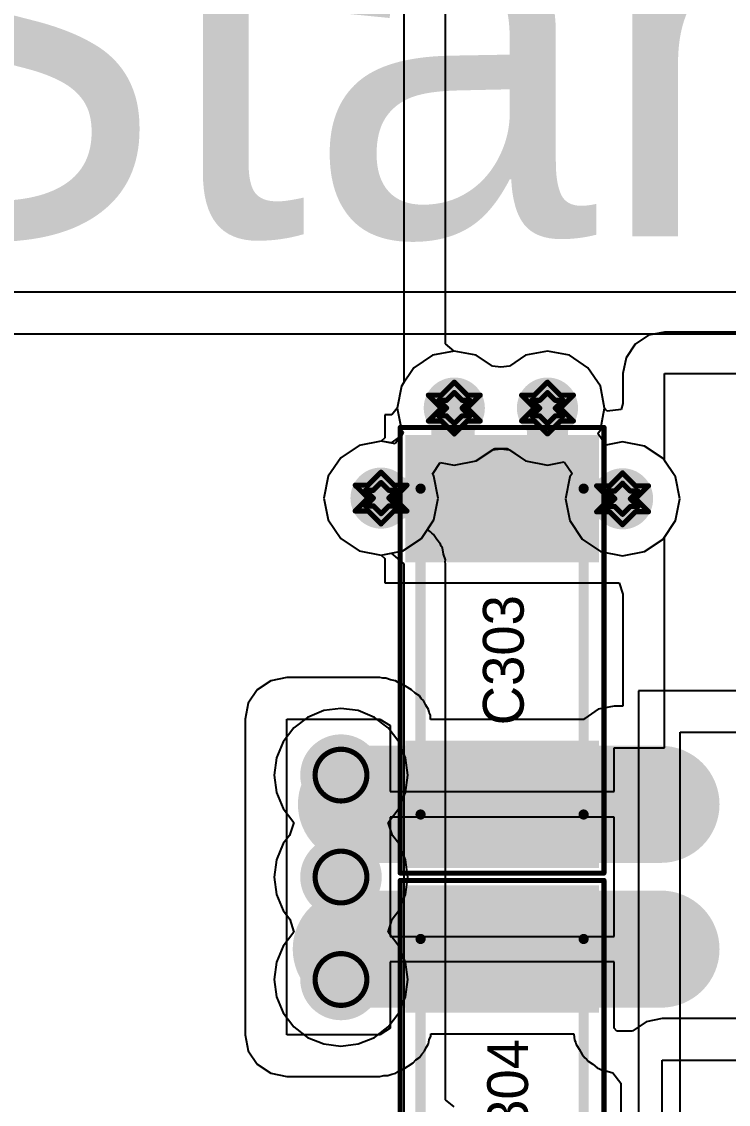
# Model space of a CAD drawing. Header units: millimetres. Extents: x 5 to 399, y 5 to 287.
# Drawn here: x 197.46 to 204.39, y 170.93 to 181.56 of the extents above; entities that cross this region are included whole.
import ezdxf

# ---------------------------------------------------------------- set-up
doc = ezdxf.new("R2010")
doc.units = ezdxf.units.MM
for name, color, linetype in [('BottomLayer', 5, 'Continuous'), ('DrillDrawing', 1, 'Continuous'), ('DrillGuide', 244, 'Continuous'), ('Mechanical13', 56, 'Continuous'), ('Mechanical4', 56, 'Continuous'), ('MidLayer1', 16, 'Continuous'), ('MidLayer2', 76, 'Continuous'), ('MultiLayer', 9, 'Continuous'), ('TopLayer', 1, 'Continuous'), ('TopOverlay', 2, 'Continuous'), ('TopPaste', 8, 'Continuous'), ('TopSolder', 216, 'Continuous'), ('ViaHoleLayer', 16, 'Continuous')]:
    doc.layers.add(name, color=color, linetype=linetype)

# ---------------------------------------------------------------- blocks, each defined once
blk = doc.blocks.new('1206_C_13')
at = {"layer": 'Mechanical13', "const_width": 0.1}
for points in [[(-1.6, 0.8), (-1.6, -0.8)], [(-1.6, 0.8), (1.6, 0.8)], [(1.6, 0.8), (1.6, -0.8)], [(-1.6, -0.8), (1.6, -0.8)]]:
    blk.add_lwpolyline(points, dxfattribs=at)
at = {"layer": 'Mechanical13', "const_width": 0.05}
for points in [[(-1.625, 0.8, 1), (-1.575, 0.8, 1)], [(-1.625, 0.8, 1), (-1.575, 0.8, 1)], [(1.575, 0.8, 1), (1.625, 0.8, 1)], [(1.575, 0.8, 1), (1.625, 0.8, 1)], [(-1.625, -0.8, 1), (-1.575, -0.8, 1)], [(-1.625, -0.8, 1), (-1.575, -0.8, 1)], [(1.575, -0.8, 1), (1.625, -0.8, 1)], [(1.575, -0.8, 1), (1.625, -0.8, 1)]]:
    blk.add_lwpolyline(points, format="xyb", close=True, dxfattribs=at)
at = {"layer": 'TopLayer'}
for points in [[(-0.925, -0.9), (-0.925, 0.9), (-2.075, -0.9), (-2.075, 0.9)], [(2.075, -0.9), (2.075, 0.9), (0.925, -0.9), (0.925, 0.9)]]:
    blk.add_solid(points, dxfattribs=at)
at = {"layer": 'TopOverlay', "const_width": 0.05}
for points in [[(-2.2, 1), (2.175, 1)], [(-2.2, 1), (-2.2, -1)], [(2.175, 1), (2.175, -1)], [(-2.2, -1), (2.175, -1)]]:
    blk.add_lwpolyline(points, dxfattribs=at)
at = {"layer": 'TopOverlay', "const_width": 0.025}
for points in [[(-2.213, 1, 1), (-2.188, 1, 1)], [(-2.213, 1, 1), (-2.188, 1, 1)], [(2.163, 1, 1), (2.187, 1, 1)], [(2.163, 1, 1), (2.187, 1, 1)], [(-2.213, -1, 1), (-2.188, -1, 1)], [(-2.213, -1, 1), (-2.188, -1, 1)], [(2.163, -1, 1), (2.187, -1, 1)], [(2.163, -1, 1), (2.187, -1, 1)]]:
    blk.add_lwpolyline(points, format="xyb", close=True, dxfattribs=at)
at = {"layer": 'TopPaste'}
for points in [[(-0.925, -0.9), (-0.925, 0.9), (-2.075, -0.9), (-2.075, 0.9)], [(2.075, -0.9), (2.075, 0.9), (0.925, -0.9), (0.925, 0.9)]]:
    blk.add_solid(points, dxfattribs=at)
at = {"layer": 'TopSolder'}
for points in [[(-0.875, -0.95), (-0.875, 0.95), (-2.125, -0.95), (-2.125, 0.95)], [(2.125, -0.95), (2.125, 0.95), (0.875, -0.95), (0.875, 0.95)]]:
    blk.add_solid(points, dxfattribs=at)
blk = doc.blocks.new('1206_C_14')
at = {"layer": 'Mechanical13', "const_width": 0.1}
for points in [[(-1.6, -0.8), (-1.6, 0.8)], [(1.6, 0.8), (-1.6, 0.8)], [(1.6, -0.8), (1.6, 0.8)], [(1.6, -0.8), (-1.6, -0.8)]]:
    blk.add_lwpolyline(points, dxfattribs=at)
at = {"layer": 'Mechanical13', "const_width": 0.05}
for points in [[(-1.625, 0.8, 1), (-1.575, 0.8, 1)], [(-1.625, 0.8, 1), (-1.575, 0.8, 1)], [(1.575, 0.8, 1), (1.625, 0.8, 1)], [(1.575, 0.8, 1), (1.625, 0.8, 1)], [(-1.625, -0.8, 1), (-1.575, -0.8, 1)], [(-1.625, -0.8, 1), (-1.575, -0.8, 1)], [(1.575, -0.8, 1), (1.625, -0.8, 1)], [(1.575, -0.8, 1), (1.625, -0.8, 1)]]:
    blk.add_lwpolyline(points, format="xyb", close=True, dxfattribs=at)
at = {"layer": 'TopLayer'}
for points in [[(-0.925, -0.9), (-0.925, 0.9), (-2.075, -0.9), (-2.075, 0.9)], [(2.075, -0.9), (2.075, 0.9), (0.925, -0.9), (0.925, 0.9)]]:
    blk.add_solid(points, dxfattribs=at)
at = {"layer": 'TopOverlay', "const_width": 0.05}
for points in [[(2.175, 1), (-2.2, 1)], [(-2.2, -1), (-2.2, 1)], [(2.175, -1), (2.175, 1)], [(2.175, -1), (-2.2, -1)]]:
    blk.add_lwpolyline(points, dxfattribs=at)
at = {"layer": 'TopOverlay', "const_width": 0.025}
for points in [[(-2.213, 1, 1), (-2.188, 1, 1)], [(-2.213, 1, 1), (-2.188, 1, 1)], [(2.163, 1, 1), (2.187, 1, 1)], [(2.163, 1, 1), (2.187, 1, 1)], [(-2.213, -1, 1), (-2.188, -1, 1)], [(-2.213, -1, 1), (-2.188, -1, 1)], [(2.163, -1, 1), (2.187, -1, 1)], [(2.163, -1, 1), (2.187, -1, 1)]]:
    blk.add_lwpolyline(points, format="xyb", close=True, dxfattribs=at)
at = {"layer": 'TopPaste'}
for points in [[(-0.925, -0.9), (-0.925, 0.9), (-2.075, -0.9), (-2.075, 0.9)], [(2.075, -0.9), (2.075, 0.9), (0.925, -0.9), (0.925, 0.9)]]:
    blk.add_solid(points, dxfattribs=at)
at = {"layer": 'TopSolder'}
for points in [[(-0.875, -0.95), (-0.875, 0.95), (-2.125, -0.95), (-2.125, 0.95)], [(2.125, -0.95), (2.125, 0.95), (0.875, -0.95), (0.875, 0.95)]]:
    blk.add_solid(points, dxfattribs=at)

msp = doc.modelspace()

# ---------------------------------------------------------------- linework, layer by layer
at = {"layer": 'BottomLayer'}
for p, q in [((201.706, 178.325), (201.491, 178.283)), ((201.921, 178.283), (201.706, 178.325)), ((202.62, 178.325), (202.406, 178.283)), ((202.835, 178.283), (202.62, 178.325)), ((201.491, 178.283), (201.31, 178.161)), ((202.081, 178.176), (201.921, 178.283)), ((202.406, 178.283), (202.246, 178.176)), ((203.017, 178.161), (202.835, 178.283)), ((201.31, 178.161), (201.188, 177.979)), ((202.163, 178.165), (202.081, 178.176)), ((202.246, 178.176), (202.163, 178.165)), ((203.139, 177.979), (203.017, 178.161)), ((201.188, 177.979), (201.145, 177.765)), ((203.181, 177.765), (203.139, 177.979)), ((201.145, 177.765), (201.188, 177.55)), ((203.139, 177.55), (203.181, 177.765)), ((201.188, 177.55), (201.203, 177.528)), ((203.115, 177.515), (203.139, 177.55)), ((200.987, 177.441), (200.773, 177.399)), ((201.126, 177.414), (200.987, 177.441)), ((201.203, 177.528), (201.126, 177.414)), ((203.193, 177.402), (203.115, 177.515)), ((203.357, 177.435), (203.193, 177.402)), ((203.572, 177.392), (203.357, 177.435)), ((200.773, 177.399), (200.591, 177.277)), ((201.921, 177.247), (202.081, 177.354)), ((202.081, 177.354), (202.163, 177.364)), ((202.163, 177.364), (202.246, 177.354)), ((202.246, 177.354), (202.406, 177.247)), ((203.754, 177.271), (203.572, 177.392)), ((200.591, 177.277), (200.469, 177.095)), ((201.491, 177.117), (201.567, 177.231)), ((201.567, 177.231), (201.706, 177.204)), ((201.706, 177.204), (201.921, 177.247)), ((202.406, 177.247), (202.62, 177.204)), ((202.62, 177.204), (202.785, 177.237)), ((202.785, 177.237), (202.862, 177.124)), ((203.875, 177.089), (203.754, 177.271)), ((201.505, 177.095), (201.491, 177.117)), ((202.862, 177.124), (202.839, 177.089)), ((200.469, 177.095), (200.427, 176.881)), ((201.548, 176.881), (201.505, 177.095)), ((202.839, 177.089), (202.796, 176.874)), ((203.918, 176.874), (203.875, 177.089)), ((200.427, 176.881), (200.469, 176.666)), ((201.505, 176.666), (201.548, 176.881)), ((202.796, 176.874), (202.839, 176.66)), ((203.875, 176.66), (203.918, 176.874)), ((200.469, 176.666), (200.591, 176.484)), ((201.384, 176.484), (201.505, 176.666)), ((202.839, 176.66), (202.961, 176.478)), ((203.754, 176.478), (203.875, 176.66)), ((200.591, 176.484), (200.773, 176.363)), ((201.202, 176.363), (201.384, 176.484)), ((202.961, 176.478), (203.142, 176.356)), ((203.572, 176.356), (203.754, 176.478)), ((200.773, 176.363), (200.987, 176.32)), ((200.987, 176.32), (201.202, 176.363)), ((203.142, 176.356), (203.357, 176.313)), ((203.357, 176.313), (203.572, 176.356)), ((209.568, 174.99), (203.514, 174.99)), ((203.514, 174.99), (203.514, 170.081)), ((200.425, 174.794), (200.266, 174.728)), ((200.594, 174.816), (200.425, 174.794)), ((200.764, 174.794), (200.594, 174.816)), ((200.922, 174.728), (200.764, 174.794)), ((200.266, 174.728), (200.131, 174.624)), ((201.058, 174.624), (200.922, 174.728)), ((200.131, 174.624), (200.026, 174.488)), ((201.162, 174.488), (201.058, 174.624)), ((203.922, 170.081), (203.922, 174.582)), ((203.922, 174.582), (215.93, 174.582)), ((200.026, 174.488), (199.961, 174.33)), ((201.227, 174.33), (201.162, 174.488)), ((199.961, 174.33), (199.939, 174.161)), ((201.25, 174.161), (201.227, 174.33)), ((199.939, 174.161), (199.961, 173.991)), ((201.227, 173.991), (201.25, 174.161)), ((199.961, 173.991), (200.026, 173.833)), ((201.162, 173.833), (201.227, 173.991)), ((200.026, 173.833), (200.131, 173.697)), ((201.058, 173.697), (201.162, 173.833)), ((200.131, 173.697), (200.089, 173.569)), ((201.1, 173.569), (201.058, 173.697)), ((200.089, 173.569), (200.026, 173.488)), ((201.162, 173.488), (201.1, 173.569)), ((200.026, 173.488), (199.961, 173.33)), ((201.227, 173.33), (201.162, 173.488)), ((199.961, 173.33), (199.939, 173.16)), ((201.25, 173.16), (201.227, 173.33)), ((199.939, 173.16), (199.961, 172.99)), ((201.227, 172.99), (201.25, 173.16)), ((199.961, 172.99), (200.026, 172.832)), ((201.162, 172.832), (201.227, 172.99)), ((200.026, 172.832), (200.091, 172.748)), ((201.097, 172.748), (201.162, 172.832)), ((200.091, 172.748), (200.131, 172.618)), ((201.058, 172.618), (201.097, 172.748)), ((200.131, 172.618), (200.026, 172.482)), ((201.162, 172.482), (201.058, 172.618)), ((200.026, 172.482), (199.961, 172.324)), ((201.227, 172.324), (201.162, 172.482)), ((199.961, 172.324), (199.939, 172.154)), ((201.25, 172.154), (201.227, 172.324)), ((199.939, 172.154), (199.961, 171.984)), ((201.227, 171.984), (201.25, 172.154)), ((199.961, 171.984), (200.026, 171.826)), ((201.162, 171.826), (201.227, 171.984)), ((200.026, 171.826), (200.131, 171.69)), ((201.058, 171.69), (201.162, 171.826)), ((200.131, 171.69), (200.266, 171.586)), ((200.922, 171.586), (201.058, 171.69)), ((200.266, 171.586), (200.425, 171.521)), ((200.425, 171.521), (200.594, 171.498)), ((200.594, 171.498), (200.764, 171.521)), ((200.764, 171.521), (200.922, 171.586))]:
    msp.add_line(p, q, dxfattribs=at)
for points, const_width in [([(201.556, 177.765, 1), (201.856, 177.765, 1)], 0.3), ([(202.47, 177.765, 1), (202.77, 177.765, 1)], 0.3), ([(200.837, 176.881, 1), (201.137, 176.881, 1)], 0.3), ([(203.207, 176.874, 1), (203.507, 176.874, 1)], 0.3), ([(200.394, 174.161, 1), (200.794, 174.161, 1)], 0.4), ([(200.394, 173.16, 1), (200.794, 173.16, 1)], 0.4), ([(200.394, 172.154, 1), (200.794, 172.154, 1)], 0.4)]:
    msp.add_lwpolyline(points, format="xyb", close=True, dxfattribs=dict(at, const_width=const_width))
at = {"layer": 'DrillDrawing', "const_width": 0.0508}
for points in [[(201.579, 177.892), (201.706, 178.019)], [(201.706, 178.019), (201.833, 177.892)], [(202.493, 177.892), (202.62, 178.019)], [(202.62, 178.019), (202.747, 177.892)], [(201.452, 177.892), (201.579, 177.765)], [(201.452, 177.892), (201.579, 177.892)], [(201.554, 177.841), (201.63, 177.765)], [(201.554, 177.841), (201.63, 177.841)], [(201.63, 177.841), (201.706, 177.917)], [(201.706, 177.917), (201.782, 177.841)], [(201.782, 177.841), (201.858, 177.841)], [(201.782, 177.765), (201.858, 177.841)], [(201.833, 177.892), (201.96, 177.892)], [(201.833, 177.765), (201.96, 177.892)], [(202.366, 177.892), (202.493, 177.765)], [(202.366, 177.892), (202.493, 177.892)], [(202.468, 177.841), (202.544, 177.765)], [(202.468, 177.841), (202.544, 177.841)], [(202.544, 177.841), (202.62, 177.917)], [(202.62, 177.917), (202.697, 177.841)], [(202.697, 177.841), (202.773, 177.841)], [(202.697, 177.765), (202.773, 177.841)], [(202.747, 177.892), (202.874, 177.892)], [(202.747, 177.765), (202.874, 177.892)], [(201.452, 177.638), (201.579, 177.765)], [(201.554, 177.688), (201.63, 177.765)], [(201.782, 177.765), (201.858, 177.688)], [(201.833, 177.765), (201.96, 177.638)], [(202.366, 177.638), (202.493, 177.765)], [(202.468, 177.688), (202.544, 177.765)], [(202.697, 177.765), (202.773, 177.688)], [(202.747, 177.765), (202.874, 177.638)], [(201.452, 177.638), (201.579, 177.638)], [(201.554, 177.688), (201.63, 177.688)], [(201.579, 177.638), (201.706, 177.511)], [(201.63, 177.688), (201.706, 177.612)], [(201.706, 177.612), (201.782, 177.688)], [(201.706, 177.511), (201.833, 177.638)], [(201.782, 177.688), (201.858, 177.688)], [(201.833, 177.638), (201.96, 177.638)], [(202.366, 177.638), (202.493, 177.638)], [(202.468, 177.688), (202.544, 177.688)], [(202.493, 177.638), (202.62, 177.511)], [(202.544, 177.688), (202.62, 177.612)], [(202.62, 177.612), (202.697, 177.688)], [(202.62, 177.511), (202.747, 177.638)], [(202.697, 177.688), (202.773, 177.688)], [(202.747, 177.638), (202.874, 177.638)], [(200.86, 177.008), (200.987, 177.135)], [(200.987, 177.135), (201.114, 177.008)], [(203.23, 177.001), (203.357, 177.128)], [(203.357, 177.128), (203.484, 177.001)], [(200.733, 177.008), (200.86, 176.881)], [(200.733, 177.008), (200.86, 177.008)], [(200.911, 176.957), (200.987, 177.033)], [(200.987, 177.033), (201.064, 176.957)], [(201.114, 177.008), (201.241, 177.008)], [(201.114, 176.881), (201.241, 177.008)], [(203.103, 177.001), (203.23, 176.874)], [(203.103, 177.001), (203.23, 177.001)], [(203.281, 176.95), (203.357, 177.027)], [(203.357, 177.027), (203.433, 176.95)], [(203.484, 177.001), (203.611, 177.001)], [(203.484, 176.874), (203.611, 177.001)], [(200.733, 176.754), (200.86, 176.881)], [(200.835, 176.957), (200.911, 176.881)], [(200.835, 176.957), (200.911, 176.957)], [(200.835, 176.804), (200.911, 176.881)], [(201.064, 176.957), (201.14, 176.957)], [(201.064, 176.881), (201.14, 176.957)], [(201.064, 176.881), (201.14, 176.804)], [(201.114, 176.881), (201.241, 176.754)], [(203.205, 176.95), (203.281, 176.874)], [(203.205, 176.95), (203.281, 176.95)], [(203.433, 176.95), (203.509, 176.95)], [(203.433, 176.874), (203.509, 176.95)], [(200.835, 176.804), (200.911, 176.804)], [(200.911, 176.804), (200.987, 176.728)], [(200.987, 176.728), (201.064, 176.804)], [(201.064, 176.804), (201.14, 176.804)], [(203.103, 176.747), (203.23, 176.874)], [(203.205, 176.798), (203.281, 176.874)], [(203.205, 176.798), (203.281, 176.798)], [(203.281, 176.798), (203.357, 176.722)], [(203.357, 176.722), (203.433, 176.798)], [(203.433, 176.874), (203.509, 176.798)], [(203.433, 176.798), (203.509, 176.798)], [(203.484, 176.874), (203.611, 176.747)], [(200.733, 176.754), (200.86, 176.754)], [(200.86, 176.754), (200.987, 176.627)], [(200.987, 176.627), (201.114, 176.754)], [(201.114, 176.754), (201.241, 176.754)], [(203.103, 176.747), (203.23, 176.747)], [(203.23, 176.747), (203.357, 176.62)], [(203.357, 176.62), (203.484, 176.747)], [(203.484, 176.747), (203.611, 176.747)]]:
    msp.add_lwpolyline(points, dxfattribs=at)
at = {"layer": 'DrillDrawing'}
for points, const_width in [([(201.693, 178.019, 1), (201.719, 178.019, 1)], 0.0254), ([(201.693, 178.019, 1), (201.719, 178.019, 1)], 0.0254), ([(202.608, 178.019, 1), (202.633, 178.019, 1)], 0.0254), ([(202.608, 178.019, 1), (202.633, 178.019, 1)], 0.0254), ([(201.439, 177.892, 1), (201.465, 177.892, 1)], 0.0254), ([(201.439, 177.892, 1), (201.465, 177.892, 1)], 0.0254), ([(201.541, 177.841, 1), (201.566, 177.841, 1)], 0.0254), ([(201.541, 177.841, 1), (201.566, 177.841, 1)], 0.0254), ([(201.566, 177.892, 1), (201.592, 177.892, 1)], 0.0254), ([(201.566, 177.892, 1), (201.592, 177.892, 1)], 0.0254), ([(201.617, 177.841, 1), (201.643, 177.841, 1)], 0.0254), ([(201.617, 177.841, 1), (201.643, 177.841, 1)], 0.0254), ([(201.693, 177.917, 1), (201.719, 177.917, 1)], 0.0254), ([(201.693, 177.917, 1), (201.719, 177.917, 1)], 0.0254), ([(201.77, 177.841, 1), (201.795, 177.841, 1)], 0.0254), ([(201.77, 177.841, 1), (201.795, 177.841, 1)], 0.0254), ([(201.82, 177.892, 1), (201.846, 177.892, 1)], 0.0254), ([(201.82, 177.892, 1), (201.846, 177.892, 1)], 0.0254), ([(201.846, 177.841, 1), (201.871, 177.841, 1)], 0.0254), ([(201.846, 177.841, 1), (201.871, 177.841, 1)], 0.0254), ([(201.947, 177.892, 1), (201.973, 177.892, 1)], 0.0254), ([(201.947, 177.892, 1), (201.973, 177.892, 1)], 0.0254), ([(202.354, 177.892, 1), (202.379, 177.892, 1)], 0.0254), ([(202.354, 177.892, 1), (202.379, 177.892, 1)], 0.0254), ([(202.455, 177.841, 1), (202.481, 177.841, 1)], 0.0254), ([(202.455, 177.841, 1), (202.481, 177.841, 1)], 0.0254), ([(202.481, 177.892, 1), (202.506, 177.892, 1)], 0.0254), ([(202.481, 177.892, 1), (202.506, 177.892, 1)], 0.0254), ([(202.532, 177.841, 1), (202.557, 177.841, 1)], 0.0254), ([(202.532, 177.841, 1), (202.557, 177.841, 1)], 0.0254), ([(202.608, 177.917, 1), (202.633, 177.917, 1)], 0.0254), ([(202.608, 177.917, 1), (202.633, 177.917, 1)], 0.0254), ([(202.684, 177.841, 1), (202.709, 177.841, 1)], 0.0254), ([(202.684, 177.841, 1), (202.709, 177.841, 1)], 0.0254), ([(202.735, 177.892, 1), (202.76, 177.892, 1)], 0.0254), ([(202.735, 177.892, 1), (202.76, 177.892, 1)], 0.0254), ([(202.76, 177.841, 1), (202.786, 177.841, 1)], 0.0254), ([(202.76, 177.841, 1), (202.786, 177.841, 1)], 0.0254), ([(202.862, 177.892, 1), (202.887, 177.892, 1)], 0.0254), ([(202.862, 177.892, 1), (202.887, 177.892, 1)], 0.0254), ([(201.566, 177.765, 1), (201.592, 177.765, 1)], 0.0254), ([(201.566, 177.765, 1), (201.592, 177.765, 1)], 0.0254), ([(201.617, 177.765, 1), (201.643, 177.765, 1)], 0.0254), ([(201.617, 177.765, 1), (201.643, 177.765, 1)], 0.0254), ([(201.77, 177.765, 1), (201.795, 177.765, 1)], 0.0254), ([(201.77, 177.765, 1), (201.795, 177.765, 1)], 0.0254), ([(201.82, 177.765, 1), (201.846, 177.765, 1)], 0.0254), ([(201.82, 177.765, 1), (201.846, 177.765, 1)], 0.0254), ([(202.481, 177.765, 1), (202.506, 177.765, 1)], 0.0254), ([(202.481, 177.765, 1), (202.506, 177.765, 1)], 0.0254), ([(202.532, 177.765, 1), (202.557, 177.765, 1)], 0.0254), ([(202.532, 177.765, 1), (202.557, 177.765, 1)], 0.0254), ([(202.684, 177.765, 1), (202.709, 177.765, 1)], 0.0254), ([(202.684, 177.765, 1), (202.709, 177.765, 1)], 0.0254), ([(202.735, 177.765, 1), (202.76, 177.765, 1)], 0.0254), ([(202.735, 177.765, 1), (202.76, 177.765, 1)], 0.0254), ([(201.439, 177.638, 1), (201.465, 177.638, 1)], 0.0254), ([(201.439, 177.638, 1), (201.465, 177.638, 1)], 0.0254), ([(201.541, 177.688, 1), (201.566, 177.688, 1)], 0.0254), ([(201.541, 177.688, 1), (201.566, 177.688, 1)], 0.0254), ([(201.566, 177.638, 1), (201.592, 177.638, 1)], 0.0254), ([(201.566, 177.638, 1), (201.592, 177.638, 1)], 0.0254), ([(201.617, 177.688, 1), (201.643, 177.688, 1)], 0.0254), ([(201.617, 177.688, 1), (201.643, 177.688, 1)], 0.0254), ([(201.77, 177.688, 1), (201.795, 177.688, 1)], 0.0254), ([(201.77, 177.688, 1), (201.795, 177.688, 1)], 0.0254), ([(201.82, 177.638, 1), (201.846, 177.638, 1)], 0.0254), ([(201.82, 177.638, 1), (201.846, 177.638, 1)], 0.0254), ([(201.846, 177.688, 1), (201.871, 177.688, 1)], 0.0254), ([(201.846, 177.688, 1), (201.871, 177.688, 1)], 0.0254), ([(201.947, 177.638, 1), (201.973, 177.638, 1)], 0.0254), ([(201.947, 177.638, 1), (201.973, 177.638, 1)], 0.0254), ([(202.354, 177.638, 1), (202.379, 177.638, 1)], 0.0254), ([(202.354, 177.638, 1), (202.379, 177.638, 1)], 0.0254), ([(202.455, 177.688, 1), (202.481, 177.688, 1)], 0.0254), ([(202.455, 177.688, 1), (202.481, 177.688, 1)], 0.0254), ([(202.481, 177.638, 1), (202.506, 177.638, 1)], 0.0254), ([(202.481, 177.638, 1), (202.506, 177.638, 1)], 0.0254), ([(202.532, 177.688, 1), (202.557, 177.688, 1)], 0.0254), ([(202.532, 177.688, 1), (202.557, 177.688, 1)], 0.0254), ([(202.684, 177.688, 1), (202.709, 177.688, 1)], 0.0254), ([(202.684, 177.688, 1), (202.709, 177.688, 1)], 0.0254), ([(202.735, 177.638, 1), (202.76, 177.638, 1)], 0.0254), ([(202.735, 177.638, 1), (202.76, 177.638, 1)], 0.0254), ([(202.76, 177.688, 1), (202.786, 177.688, 1)], 0.0254), ([(202.76, 177.688, 1), (202.786, 177.688, 1)], 0.0254), ([(202.862, 177.638, 1), (202.887, 177.638, 1)], 0.0254), ([(202.862, 177.638, 1), (202.887, 177.638, 1)], 0.0254), ([(201.693, 177.612, 1), (201.719, 177.612, 1)], 0.0254), ([(201.693, 177.612, 1), (201.719, 177.612, 1)], 0.0254), ([(202.608, 177.612, 1), (202.633, 177.612, 1)], 0.0254), ([(202.608, 177.612, 1), (202.633, 177.612, 1)], 0.0254), ([(201.693, 177.511, 1), (201.719, 177.511, 1)], 0.0254), ([(201.693, 177.511, 1), (201.719, 177.511, 1)], 0.0254), ([(202.608, 177.511, 1), (202.633, 177.511, 1)], 0.0254), ([(202.608, 177.511, 1), (202.633, 177.511, 1)], 0.0254), ([(200.975, 177.135, 1), (201, 177.135, 1)], 0.0254), ([(200.975, 177.135, 1), (201, 177.135, 1)], 0.0254), ([(203.344, 177.128, 1), (203.37, 177.128, 1)], 0.0254), ([(203.344, 177.128, 1), (203.37, 177.128, 1)], 0.0254), ([(200.721, 177.008, 1), (200.746, 177.008, 1)], 0.0254), ([(200.721, 177.008, 1), (200.746, 177.008, 1)], 0.0254), ([(200.848, 177.008, 1), (200.873, 177.008, 1)], 0.0254), ([(200.848, 177.008, 1), (200.873, 177.008, 1)], 0.0254), ([(200.975, 177.033, 1), (201, 177.033, 1)], 0.0254), ([(200.975, 177.033, 1), (201, 177.033, 1)], 0.0254), ([(201.102, 177.008, 1), (201.127, 177.008, 1)], 0.0254), ([(201.102, 177.008, 1), (201.127, 177.008, 1)], 0.0254), ([(201.229, 177.008, 1), (201.254, 177.008, 1)], 0.0254), ([(201.229, 177.008, 1), (201.254, 177.008, 1)], 0.0254), ([(203.09, 177.001, 1), (203.116, 177.001, 1)], 0.0254), ([(203.09, 177.001, 1), (203.116, 177.001, 1)], 0.0254), ([(203.217, 177.001, 1), (203.243, 177.001, 1)], 0.0254), ([(203.217, 177.001, 1), (203.243, 177.001, 1)], 0.0254), ([(203.344, 177.027, 1), (203.37, 177.027, 1)], 0.0254), ([(203.344, 177.027, 1), (203.37, 177.027, 1)], 0.0254), ([(203.471, 177.001, 1), (203.497, 177.001, 1)], 0.0254), ([(203.471, 177.001, 1), (203.497, 177.001, 1)], 0.0254), ([(203.598, 177.001, 1), (203.624, 177.001, 1)], 0.0254), ([(203.598, 177.001, 1), (203.624, 177.001, 1)], 0.0254), ([(200.822, 176.957, 1), (200.848, 176.957, 1)], 0.0254), ([(200.822, 176.957, 1), (200.848, 176.957, 1)], 0.0254), ([(200.848, 176.881, 1), (200.873, 176.881, 1)], 0.0254), ([(200.848, 176.881, 1), (200.873, 176.881, 1)], 0.0254), ([(200.898, 176.957, 1), (200.924, 176.957, 1)], 0.0254), ([(200.898, 176.957, 1), (200.924, 176.957, 1)], 0.0254), ([(200.898, 176.881, 1), (200.924, 176.881, 1)], 0.0254), ([(200.898, 176.881, 1), (200.924, 176.881, 1)], 0.0254), ([(201.051, 176.957, 1), (201.076, 176.957, 1)], 0.0254), ([(201.051, 176.957, 1), (201.076, 176.957, 1)], 0.0254), ([(201.051, 176.881, 1), (201.076, 176.881, 1)], 0.0254), ([(201.051, 176.881, 1), (201.076, 176.881, 1)], 0.0254), ([(201.102, 176.881, 1), (201.127, 176.881, 1)], 0.0254), ([(201.102, 176.881, 1), (201.127, 176.881, 1)], 0.0254), ([(201.127, 176.957, 1), (201.152, 176.957, 1)], 0.0254), ([(201.127, 176.957, 1), (201.152, 176.957, 1)], 0.0254), ([(203.192, 176.95, 1), (203.217, 176.95, 1)], 0.0254), ([(203.192, 176.95, 1), (203.217, 176.95, 1)], 0.0254), ([(203.268, 176.95, 1), (203.294, 176.95, 1)], 0.0254), ([(203.268, 176.95, 1), (203.294, 176.95, 1)], 0.0254), ([(203.421, 176.95, 1), (203.446, 176.95, 1)], 0.0254), ([(203.421, 176.95, 1), (203.446, 176.95, 1)], 0.0254), ([(203.497, 176.95, 1), (203.522, 176.95, 1)], 0.0254), ([(203.497, 176.95, 1), (203.522, 176.95, 1)], 0.0254), ([(200.822, 176.804, 1), (200.848, 176.804, 1)], 0.0254), ([(200.822, 176.804, 1), (200.848, 176.804, 1)], 0.0254), ([(200.898, 176.804, 1), (200.924, 176.804, 1)], 0.0254), ([(200.898, 176.804, 1), (200.924, 176.804, 1)], 0.0254), ([(201.051, 176.804, 1), (201.076, 176.804, 1)], 0.0254), ([(201.051, 176.804, 1), (201.076, 176.804, 1)], 0.0254), ([(201.127, 176.804, 1), (201.152, 176.804, 1)], 0.0254), ([(201.127, 176.804, 1), (201.152, 176.804, 1)], 0.0254), ([(203.192, 176.798, 1), (203.217, 176.798, 1)], 0.0254), ([(203.192, 176.798, 1), (203.217, 176.798, 1)], 0.0254), ([(203.217, 176.874, 1), (203.243, 176.874, 1)], 0.0254), ([(203.217, 176.874, 1), (203.243, 176.874, 1)], 0.0254), ([(203.268, 176.874, 1), (203.294, 176.874, 1)], 0.0254), ([(203.268, 176.874, 1), (203.294, 176.874, 1)], 0.0254), ([(203.268, 176.798, 1), (203.294, 176.798, 1)], 0.0254), ([(203.268, 176.798, 1), (203.294, 176.798, 1)], 0.0254), ([(203.421, 176.874, 1), (203.446, 176.874, 1)], 0.0254), ([(203.421, 176.874, 1), (203.446, 176.874, 1)], 0.0254), ([(203.421, 176.798, 1), (203.446, 176.798, 1)], 0.0254), ([(203.421, 176.798, 1), (203.446, 176.798, 1)], 0.0254), ([(203.471, 176.874, 1), (203.497, 176.874, 1)], 0.0254), ([(203.471, 176.874, 1), (203.497, 176.874, 1)], 0.0254), ([(203.497, 176.798, 1), (203.522, 176.798, 1)], 0.0254), ([(203.497, 176.798, 1), (203.522, 176.798, 1)], 0.0254), ([(200.721, 176.754, 1), (200.746, 176.754, 1)], 0.0254), ([(200.721, 176.754, 1), (200.746, 176.754, 1)], 0.0254), ([(200.848, 176.754, 1), (200.873, 176.754, 1)], 0.0254), ([(200.848, 176.754, 1), (200.873, 176.754, 1)], 0.0254), ([(200.975, 176.728, 1), (201, 176.728, 1)], 0.0254), ([(200.975, 176.728, 1), (201, 176.728, 1)], 0.0254), ([(201.102, 176.754, 1), (201.127, 176.754, 1)], 0.0254), ([(201.102, 176.754, 1), (201.127, 176.754, 1)], 0.0254), ([(201.229, 176.754, 1), (201.254, 176.754, 1)], 0.0254), ([(201.229, 176.754, 1), (201.254, 176.754, 1)], 0.0254), ([(203.09, 176.747, 1), (203.116, 176.747, 1)], 0.0254), ([(203.09, 176.747, 1), (203.116, 176.747, 1)], 0.0254), ([(203.217, 176.747, 1), (203.243, 176.747, 1)], 0.0254), ([(203.217, 176.747, 1), (203.243, 176.747, 1)], 0.0254), ([(203.344, 176.722, 1), (203.37, 176.722, 1)], 0.0254), ([(203.344, 176.722, 1), (203.37, 176.722, 1)], 0.0254), ([(203.471, 176.747, 1), (203.497, 176.747, 1)], 0.0254), ([(203.471, 176.747, 1), (203.497, 176.747, 1)], 0.0254), ([(203.598, 176.747, 1), (203.624, 176.747, 1)], 0.0254), ([(203.598, 176.747, 1), (203.624, 176.747, 1)], 0.0254), ([(200.975, 176.627, 1), (201, 176.627, 1)], 0.0254), ([(200.975, 176.627, 1), (201, 176.627, 1)], 0.0254), ([(203.344, 176.62, 1), (203.37, 176.62, 1)], 0.0254), ([(203.344, 176.62, 1), (203.37, 176.62, 1)], 0.0254), ([(200.848, 174.161, 1), (200.34, 174.161, 1)], 0.0508), ([(200.327, 174.161, 1), (200.353, 174.161, 1)], 0.0254), ([(200.835, 174.161, 1), (200.861, 174.161, 1)], 0.0254), ([(200.848, 173.16, 1), (200.34, 173.16, 1)], 0.0508), ([(200.327, 173.16, 1), (200.353, 173.16, 1)], 0.0254), ([(200.835, 173.16, 1), (200.861, 173.16, 1)], 0.0254), ([(200.848, 172.154, 1), (200.34, 172.154, 1)], 0.0508), ([(200.327, 172.154, 1), (200.353, 172.154, 1)], 0.0254), ([(200.835, 172.154, 1), (200.861, 172.154, 1)], 0.0254)]:
    msp.add_lwpolyline(points, format="xyb", close=True, dxfattribs=dict(at, const_width=const_width))
at = {"layer": 'DrillGuide'}
for points, const_width in [([(201.644, 177.765, 1), (201.769, 177.765, 1)], 0.125), ([(202.558, 177.765, 1), (202.683, 177.765, 1)], 0.125), ([(200.925, 176.881, 1), (201.05, 176.881, 1)], 0.125), ([(203.295, 176.874, 1), (203.42, 176.874, 1)], 0.125), ([(200.494, 174.161, 1), (200.694, 174.161, 1)], 0.2), ([(200.494, 173.16, 1), (200.694, 173.16, 1)], 0.2), ([(200.494, 172.154, 1), (200.694, 172.154, 1)], 0.2)]:
    msp.add_lwpolyline(points, format="xyb", close=True, dxfattribs=dict(at, const_width=const_width))
at = {"layer": 'MidLayer1'}
for p, q in [((213.012, 178.902), (184.975, 178.902)), ((184.975, 178.494), (213.012, 178.494)), ((200.425, 174.794), (200.266, 174.728)), ((200.594, 174.816), (200.425, 174.794)), ((200.764, 174.794), (200.594, 174.816)), ((200.922, 174.728), (200.764, 174.794)), ((200.266, 174.728), (200.131, 174.624)), ((201.058, 174.624), (200.922, 174.728)), ((200.131, 174.624), (200.026, 174.488)), ((201.162, 174.488), (201.058, 174.624)), ((200.026, 174.488), (199.961, 174.33)), ((201.227, 174.33), (201.162, 174.488)), ((199.961, 174.33), (199.939, 174.161)), ((201.25, 174.161), (201.227, 174.33)), ((199.939, 174.161), (199.961, 173.991)), ((201.227, 173.991), (201.25, 174.161)), ((199.961, 173.991), (200.026, 173.833)), ((201.162, 173.833), (201.227, 173.991)), ((200.026, 173.833), (200.131, 173.697)), ((201.058, 173.697), (201.162, 173.833)), ((200.131, 173.697), (200.089, 173.569)), ((201.1, 173.569), (201.058, 173.697)), ((200.089, 173.569), (200.026, 173.488)), ((201.162, 173.488), (201.1, 173.569)), ((200.026, 173.488), (199.961, 173.33)), ((201.227, 173.33), (201.162, 173.488)), ((199.961, 173.33), (199.939, 173.16)), ((201.25, 173.16), (201.227, 173.33)), ((199.939, 173.16), (199.961, 172.99)), ((201.227, 172.99), (201.25, 173.16)), ((199.961, 172.99), (200.026, 172.832)), ((201.162, 172.832), (201.227, 172.99)), ((200.026, 172.832), (200.091, 172.748)), ((201.097, 172.748), (201.162, 172.832)), ((200.091, 172.748), (200.131, 172.618)), ((201.058, 172.618), (201.097, 172.748)), ((200.131, 172.618), (200.026, 172.482)), ((201.162, 172.482), (201.058, 172.618)), ((200.026, 172.482), (199.961, 172.324)), ((201.227, 172.324), (201.162, 172.482)), ((199.961, 172.324), (199.939, 172.154)), ((201.25, 172.154), (201.227, 172.324)), ((199.939, 172.154), (199.961, 171.984)), ((201.227, 171.984), (201.25, 172.154)), ((199.961, 171.984), (200.026, 171.826)), ((201.162, 171.826), (201.227, 171.984)), ((200.026, 171.826), (200.131, 171.69)), ((201.058, 171.69), (201.162, 171.826)), ((200.131, 171.69), (200.266, 171.586)), ((200.922, 171.586), (201.058, 171.69)), ((200.266, 171.586), (200.425, 171.521)), ((200.425, 171.521), (200.594, 171.498)), ((200.594, 171.498), (200.764, 171.521)), ((200.764, 171.521), (200.922, 171.586))]:
    msp.add_line(p, q, dxfattribs=at)
for points, const_width in [([(201.556, 177.765, 1), (201.856, 177.765, 1)], 0.3), ([(202.47, 177.765, 1), (202.77, 177.765, 1)], 0.3), ([(200.837, 176.881, 1), (201.137, 176.881, 1)], 0.3), ([(203.207, 176.874, 1), (203.507, 176.874, 1)], 0.3), ([(200.394, 174.161, 1), (200.794, 174.161, 1)], 0.4), ([(200.394, 173.16, 1), (200.794, 173.16, 1)], 0.4), ([(200.394, 172.154, 1), (200.794, 172.154, 1)], 0.4)]:
    msp.add_lwpolyline(points, format="xyb", close=True, dxfattribs=dict(at, const_width=const_width))
at = {"layer": 'MidLayer2'}
for p, q in [((201.212, 181.852), (201.212, 178.016)), ((201.62, 178.396), (201.62, 181.852)), ((201.706, 178.325), (201.62, 178.396)), ((201.921, 178.283), (201.706, 178.325)), ((202.62, 178.325), (202.406, 178.283)), ((202.835, 178.283), (202.62, 178.325)), ((202.081, 178.176), (201.921, 178.283)), ((202.406, 178.283), (202.246, 178.176)), ((203.017, 178.161), (202.835, 178.283)), ((202.163, 178.165), (202.081, 178.176)), ((202.246, 178.176), (202.163, 178.165)), ((203.139, 177.979), (203.017, 178.161)), ((201.188, 177.979), (201.145, 177.765)), ((201.212, 178.016), (201.188, 177.979)), ((203.181, 177.765), (203.139, 177.979)), ((201.145, 177.765), (201.188, 177.55)), ((203.139, 177.55), (203.181, 177.765)), ((201.188, 177.55), (201.203, 177.528)), ((203.115, 177.515), (203.139, 177.55)), ((200.987, 177.441), (200.773, 177.399)), ((201.085, 177.422), (200.987, 177.441)), ((201.192, 177.499), (201.085, 177.422)), ((201.203, 177.528), (201.192, 177.499)), ((203.193, 177.402), (203.115, 177.515)), ((203.357, 177.435), (203.193, 177.402)), ((203.572, 177.392), (203.357, 177.435)), ((200.773, 177.399), (200.591, 177.277)), ((201.921, 177.247), (202.103, 177.368)), ((202.103, 177.368), (202.224, 177.368)), ((202.224, 177.368), (202.406, 177.247)), ((203.754, 177.271), (203.572, 177.392)), ((200.591, 177.277), (200.469, 177.095)), ((201.491, 177.117), (201.567, 177.231)), ((201.567, 177.231), (201.706, 177.204)), ((201.706, 177.204), (201.921, 177.247)), ((202.406, 177.247), (202.62, 177.204)), ((202.62, 177.204), (202.785, 177.237)), ((202.785, 177.237), (202.862, 177.124)), ((203.875, 177.089), (203.754, 177.271)), ((201.505, 177.095), (201.491, 177.117)), ((202.862, 177.124), (202.839, 177.089)), ((200.469, 177.095), (200.427, 176.881)), ((201.548, 176.881), (201.505, 177.095)), ((202.839, 177.089), (202.796, 176.874)), ((203.918, 176.874), (203.875, 177.089)), ((200.427, 176.881), (200.469, 176.666)), ((201.505, 176.666), (201.548, 176.881)), ((202.796, 176.874), (202.839, 176.66)), ((203.875, 176.66), (203.918, 176.874)), ((200.469, 176.666), (200.591, 176.484)), ((201.443, 176.573), (201.505, 176.666)), ((202.839, 176.66), (202.961, 176.478)), ((203.754, 176.478), (203.875, 176.66)), ((200.591, 176.484), (200.773, 176.363)), ((201.471, 176.55), (201.443, 176.573)), ((201.484, 176.535), (201.471, 176.55)), ((201.501, 176.523), (201.484, 176.535)), ((201.534, 176.474), (201.501, 176.523)), ((201.572, 176.427), (201.534, 176.474)), ((201.578, 176.408), (201.572, 176.427)), ((201.589, 176.391), (201.578, 176.408)), ((201.601, 176.332), (201.589, 176.391)), ((202.961, 176.478), (203.142, 176.356)), ((203.572, 176.356), (203.754, 176.478)), ((200.773, 176.363), (200.987, 176.32)), ((200.987, 176.32), (201.085, 176.339)), ((201.085, 176.339), (201.212, 176.235)), ((201.618, 176.275), (201.601, 176.332)), ((201.616, 176.255), (201.618, 176.275)), ((203.142, 176.356), (203.357, 176.313)), ((203.357, 176.313), (203.572, 176.356)), ((201.212, 176.235), (201.212, 170.739)), ((201.62, 176.235), (201.616, 176.255)), ((201.62, 170.973), (201.62, 176.235)), ((201.706, 170.903), (201.62, 170.973))]:
    msp.add_line(p, q, dxfattribs=at)
for points, const_width in [([(201.556, 177.765, 1), (201.856, 177.765, 1)], 0.3), ([(202.47, 177.765, 1), (202.77, 177.765, 1)], 0.3), ([(200.837, 176.881, 1), (201.137, 176.881, 1)], 0.3), ([(203.207, 176.874, 1), (203.507, 176.874, 1)], 0.3), ([(200.394, 174.161, 1), (200.794, 174.161, 1)], 0.4), ([(200.394, 173.16, 1), (200.794, 173.16, 1)], 0.4), ([(200.394, 172.154, 1), (200.794, 172.154, 1)], 0.4)]:
    msp.add_lwpolyline(points, format="xyb", close=True, dxfattribs=dict(at, const_width=const_width))
at = {"layer": 'MultiLayer'}
for points, const_width in [([(201.556, 177.765, 1), (201.856, 177.765, 1)], 0.3), ([(202.47, 177.765, 1), (202.77, 177.765, 1)], 0.3), ([(200.837, 176.881, 1), (201.137, 176.881, 1)], 0.3), ([(203.207, 176.874, 1), (203.507, 176.874, 1)], 0.3), ([(200.394, 174.161, 1), (200.794, 174.161, 1)], 0.4), ([(200.394, 173.16, 1), (200.794, 173.16, 1)], 0.4), ([(200.394, 172.154, 1), (200.794, 172.154, 1)], 0.4)]:
    msp.add_lwpolyline(points, format="xyb", close=True, dxfattribs=dict(at, const_width=const_width))
at = {"layer": 'TopLayer'}
for p, q in [((203.769, 178.511), (203.613, 178.48)), ((211.591, 178.511), (203.769, 178.511)), ((203.613, 178.48), (203.481, 178.391)), ((201.706, 178.325), (201.491, 178.283)), ((201.921, 178.283), (201.706, 178.325)), ((202.62, 178.325), (202.406, 178.283)), ((202.835, 178.283), (202.62, 178.325)), ((203.481, 178.391), (203.392, 178.259)), ((201.491, 178.283), (201.31, 178.161)), ((202.081, 178.176), (201.921, 178.283)), ((202.406, 178.283), (202.246, 178.176)), ((203.017, 178.161), (202.835, 178.283)), ((203.392, 178.259), (203.361, 178.103)), ((201.31, 178.161), (201.188, 177.979)), ((202.163, 178.165), (202.081, 178.176)), ((202.246, 178.176), (202.163, 178.165)), ((203.139, 177.979), (203.017, 178.161)), ((203.361, 178.103), (203.361, 177.811)), ((203.769, 178.103), (211.591, 178.103)), ((203.769, 177.247), (203.769, 178.103)), ((201.188, 177.979), (201.145, 177.765)), ((203.181, 177.765), (203.139, 177.979)), ((201.145, 177.765), (201.092, 177.699)), ((203.205, 177.736), (203.181, 177.765)), ((203.361, 177.811), (203.342, 177.751)), ((201.092, 177.699), (201.025, 177.699)), ((201.025, 177.699), (201.025, 177.473)), ((203.342, 177.751), (203.205, 177.736)), ((200.987, 177.441), (200.773, 177.399)), ((201.025, 177.473), (200.987, 177.441)), ((200.773, 177.399), (200.591, 177.277)), ((200.591, 177.277), (200.469, 177.095)), ((203.875, 177.089), (203.769, 177.247)), ((200.469, 177.095), (200.427, 176.881)), ((203.918, 176.874), (203.875, 177.089)), ((200.427, 176.881), (200.469, 176.666)), ((203.875, 176.66), (203.918, 176.874)), ((200.469, 176.666), (200.591, 176.484)), ((203.769, 176.501), (203.875, 176.66)), ((200.591, 176.484), (200.773, 176.363)), ((203.769, 174.786), (203.769, 176.501)), ((200.773, 176.363), (200.987, 176.32)), ((200.987, 176.32), (201.025, 176.289)), ((201.025, 176.289), (201.025, 176.049)), ((201.025, 176.049), (203.325, 176.049)), ((203.325, 176.049), (203.361, 175.937)), ((203.361, 175.937), (203.361, 174.838)), ((200.061, 175.118), (199.905, 175.087)), ((200.974, 175.118), (200.061, 175.118)), ((201.004, 175.112), (200.974, 175.118)), ((201.034, 175.114), (201.004, 175.112)), ((201.081, 175.097), (201.034, 175.114)), ((201.13, 175.087), (201.081, 175.097)), ((199.772, 174.999), (199.684, 174.866)), ((199.905, 175.087), (199.772, 174.999)), ((201.155, 175.07), (201.13, 175.087)), ((201.184, 175.06), (201.155, 175.07)), ((201.286, 174.999), (201.184, 175.06)), ((201.322, 174.965), (201.286, 174.999)), ((201.364, 174.938), (201.322, 174.965)), ((201.381, 174.912), (201.364, 174.938)), ((201.403, 174.892), (201.381, 174.912)), ((201.425, 174.847), (201.403, 174.892)), ((199.684, 174.866), (199.653, 174.71)), ((201.452, 174.805), (201.425, 174.847)), ((201.458, 174.775), (201.452, 174.805)), ((203.119, 174.807), (202.987, 174.718)), ((203.275, 174.838), (203.119, 174.807)), ((203.361, 174.838), (203.275, 174.838)), ((203.769, 174.43), (203.769, 174.786)), ((199.653, 174.71), (199.653, 171.611)), ((200.061, 171.611), (200.061, 174.71)), ((200.061, 174.71), (200.974, 174.71)), ((200.974, 174.71), (201.075, 174.649)), ((201.471, 174.748), (201.458, 174.775)), ((201.473, 174.706), (201.471, 174.748)), ((202.979, 174.706), (201.473, 174.706)), ((202.987, 174.718), (202.979, 174.706)), ((201.075, 174.649), (201.075, 173.999)), ((203.275, 173.999), (203.275, 174.43)), ((203.275, 174.43), (203.769, 174.43)), ((201.075, 173.999), (203.275, 173.999)), ((203.275, 173.749), (201.075, 173.749)), ((201.075, 173.749), (201.075, 173.099)), ((203.275, 173.099), (203.275, 173.749)), ((201.075, 173.099), (201.075, 172.577)), ((203.275, 172.577), (203.275, 173.099)), ((201.075, 172.577), (202.175, 172.577)), ((202.175, 172.577), (203.275, 172.577)), ((202.175, 172.327), (201.075, 172.327)), ((201.075, 172.327), (201.075, 171.677)), ((203.275, 172.327), (202.175, 172.327)), ((203.275, 171.677), (203.275, 172.327)), ((203.59, 171.739), (203.458, 171.65)), ((203.746, 171.77), (203.59, 171.739)), ((211.591, 171.77), (203.746, 171.77)), ((199.653, 171.611), (199.684, 171.455)), ((200.976, 171.611), (200.061, 171.611)), ((201.075, 171.677), (200.976, 171.611)), ((201.46, 171.56), (201.475, 171.596)), ((201.475, 171.596), (201.475, 171.62)), ((201.475, 171.62), (202.879, 171.62)), ((202.879, 171.62), (202.879, 171.618)), ((202.879, 171.618), (202.885, 171.559)), ((203.302, 171.645), (203.275, 171.677)), ((203.456, 171.647), (203.302, 171.645)), ((203.458, 171.65), (203.456, 171.647)), ((201.414, 171.449), (201.43, 171.487)), ((201.43, 171.487), (201.452, 171.521)), ((201.452, 171.521), (201.46, 171.56)), ((202.885, 171.559), (202.895, 171.541)), ((202.895, 171.541), (202.899, 171.521)), ((202.899, 171.521), (202.932, 171.471)), ((199.684, 171.455), (199.772, 171.322)), ((201.33, 171.366), (201.364, 171.388)), ((201.364, 171.388), (201.386, 171.421)), ((201.386, 171.421), (201.414, 171.449)), ((202.932, 171.471), (202.96, 171.418)), ((202.96, 171.418), (202.986, 171.386)), ((202.986, 171.386), (203.004, 171.371)), ((199.772, 171.322), (199.905, 171.234)), ((201.165, 171.256), (201.202, 171.271)), ((201.202, 171.271), (201.301, 171.337)), ((201.301, 171.337), (201.33, 171.366)), ((203.004, 171.371), (203.018, 171.352)), ((203.018, 171.352), (203.065, 171.321)), ((203.065, 171.321), (203.109, 171.285)), ((203.109, 171.285), (203.132, 171.278)), ((203.132, 171.278), (203.151, 171.266)), ((203.746, 171.362), (211.591, 171.362)), ((203.746, 169.853), (203.746, 171.362)), ((199.905, 171.234), (200.061, 171.203)), ((200.061, 171.203), (200.976, 171.203)), ((200.976, 171.203), (201.015, 171.211)), ((201.015, 171.211), (201.054, 171.21)), ((201.054, 171.21), (201.092, 171.226)), ((201.092, 171.226), (201.132, 171.234)), ((201.132, 171.234), (201.165, 171.256)), ((203.151, 171.266), (203.207, 171.255)), ((203.207, 171.255), (203.261, 171.239)), ((203.261, 171.239), (203.339, 171.137)), ((203.339, 171.137), (203.339, 170.49))]:
    msp.add_line(p, q, dxfattribs=at)
for points, const_width in [([(201.556, 177.765, 1), (201.856, 177.765, 1)], 0.3), ([(202.47, 177.765, 1), (202.77, 177.765, 1)], 0.3), ([(201.582, 177.765, 1), (201.782, 177.765, 1)], 0.2), ([(201.606, 177.765, 1), (201.806, 177.765, 1)], 0.2), ([(202.52, 177.765, 1), (202.72, 177.765, 1)], 0.2), ([(201.606, 177.036, 1), (201.806, 177.036, 1)], 0.2), ([(201.606, 177.036, 1), (201.806, 177.036, 1)], 0.2), ([(200.837, 176.881, 1), (201.137, 176.881, 1)], 0.3), ([(201.582, 177.011, 1), (201.782, 177.011, 1)], 0.2), ([(201.582, 177.011, 1), (201.782, 177.011, 1)], 0.2), ([(202.52, 177.011, 1), (202.72, 177.011, 1)], 0.2), ([(202.52, 177.011, 1), (202.72, 177.011, 1)], 0.2), ([(203.207, 176.874, 1), (203.507, 176.874, 1)], 0.3), ([(200.887, 176.881, 1), (201.087, 176.881, 1)], 0.2), ([(201.445, 176.874, 1), (201.645, 176.874, 1)], 0.2), ([(201.48, 176.91, 1), (201.68, 176.91, 1)], 0.2), ([(201.48, 176.91, 1), (201.68, 176.91, 1)], 0.2), ([(201.487, 176.881, 1), (201.687, 176.881, 1)], 0.2), ([(201.518, 176.91, 1), (201.643, 176.91, 1)], 0.125), ([(202.622, 176.91, 1), (202.822, 176.91, 1)], 0.2), ([(202.657, 176.874, 1), (202.857, 176.874, 1)], 0.2), ([(202.657, 176.874, 1), (202.857, 176.874, 1)], 0.2), ([(202.66, 176.91, 1), (202.785, 176.91, 1)], 0.125), ([(203.257, 176.874, 1), (203.457, 176.874, 1)], 0.2), ([(201.482, 176.874, 1), (201.607, 176.874, 1)], 0.125), ([(202.119, 176.881, 1), (202.219, 176.881, 1)], 0.1), ([(202.125, 176.874, 1), (202.225, 176.874, 1)], 0.1), ([(202.695, 176.874, 1), (202.82, 176.874, 1)], 0.125), ([(200.394, 174.161, 1), (200.794, 174.161, 1)], 0.4), ([(200.459, 173.874, 1), (201.034, 173.874, 1)], 0.575), ([(201.888, 173.874, 1), (202.463, 173.874, 1)], 0.575), ([(201.888, 173.874, 1), (202.463, 173.874, 1)], 0.575), ([(203.446, 173.874, 1), (204.021, 173.874, 1)], 0.575), ([(200.394, 173.16, 1), (200.794, 173.16, 1)], 0.4), ([(200.408, 172.452, 1), (200.983, 172.452, 1)], 0.575), ([(201.888, 172.452, 1), (202.463, 172.452, 1)], 0.575), ([(201.888, 172.452, 1), (202.463, 172.452, 1)], 0.575), ([(203.446, 172.452, 1), (204.021, 172.452, 1)], 0.575), ([(200.394, 172.154, 1), (200.794, 172.154, 1)], 0.4)]:
    msp.add_lwpolyline(points, format="xyb", close=True, dxfattribs=dict(at, const_width=const_width))
for points, const_width in [([(201.682, 177.011), (201.682, 177.765)], 0.4), ([(201.706, 177.036), (201.706, 177.765)], 0.4), ([(202.62, 177.011), (202.62, 177.765)], 0.4), ([(201.58, 176.91), (201.706, 177.036)], 0.4), ([(201.58, 176.91), (201.682, 177.011)], 0.4), ([(202.62, 177.011), (202.722, 176.91)], 0.4), ([(200.987, 176.881), (201.587, 176.881)], 0.4), ([(201.545, 176.874), (202.757, 176.874)], 0.4), ([(201.545, 176.874), (201.58, 176.91)], 0.25), ([(202.757, 176.874), (203.357, 176.874)], 0.4), ([(202.722, 176.91), (202.757, 176.874)], 0.25), ([(202.169, 176.881), (202.175, 176.874)], 0.2), ([(200.747, 173.874), (202.175, 173.874)], 1.15), ([(202.175, 173.874), (203.734, 173.874)], 1.15), ([(200.696, 172.452), (202.175, 172.452)], 1.15), ([(202.175, 172.452), (203.734, 172.452)], 1.15)]:
    msp.add_lwpolyline(points, dxfattribs=dict(at, const_width=const_width))
at = {"layer": 'ViaHoleLayer'}
for points, const_width in [([(201.644, 177.765, 1), (201.769, 177.765, 1)], 0.125), ([(202.558, 177.765, 1), (202.683, 177.765, 1)], 0.125), ([(200.925, 176.881, 1), (201.05, 176.881, 1)], 0.125), ([(203.295, 176.874, 1), (203.42, 176.874, 1)], 0.125), ([(200.494, 174.161, 1), (200.694, 174.161, 1)], 0.2), ([(200.494, 173.16, 1), (200.694, 173.16, 1)], 0.2), ([(200.494, 172.154, 1), (200.694, 172.154, 1)], 0.2)]:
    msp.add_lwpolyline(points, format="xyb", close=True, dxfattribs=dict(at, const_width=const_width))

# ---------------------------------------------------------------- block references
for name, p, rotation in [('1206_C_14', (202.175, 175.374), 270), ('1206_C_13', (202.175, 170.952), 90)]:
    msp.add_blockref(name, p, dxfattribs=dict(rotation=rotation))

# ---------------------------------------------------------------- texts
at = {"layer": 'Mechanical4'}
msp.add_text('Standard', height=3.81, dxfattribs=at).set_placement((195.453, 179.451))
at = {"layer": 'TopOverlay'}
for s, p in [('C303', (202.387, 174.65)), ('C304', (202.429, 170.291))]:
    msp.add_text(s, height=0.4, rotation=90, dxfattribs=at).set_placement(p)

doc.saveas('drawing.dxf')
